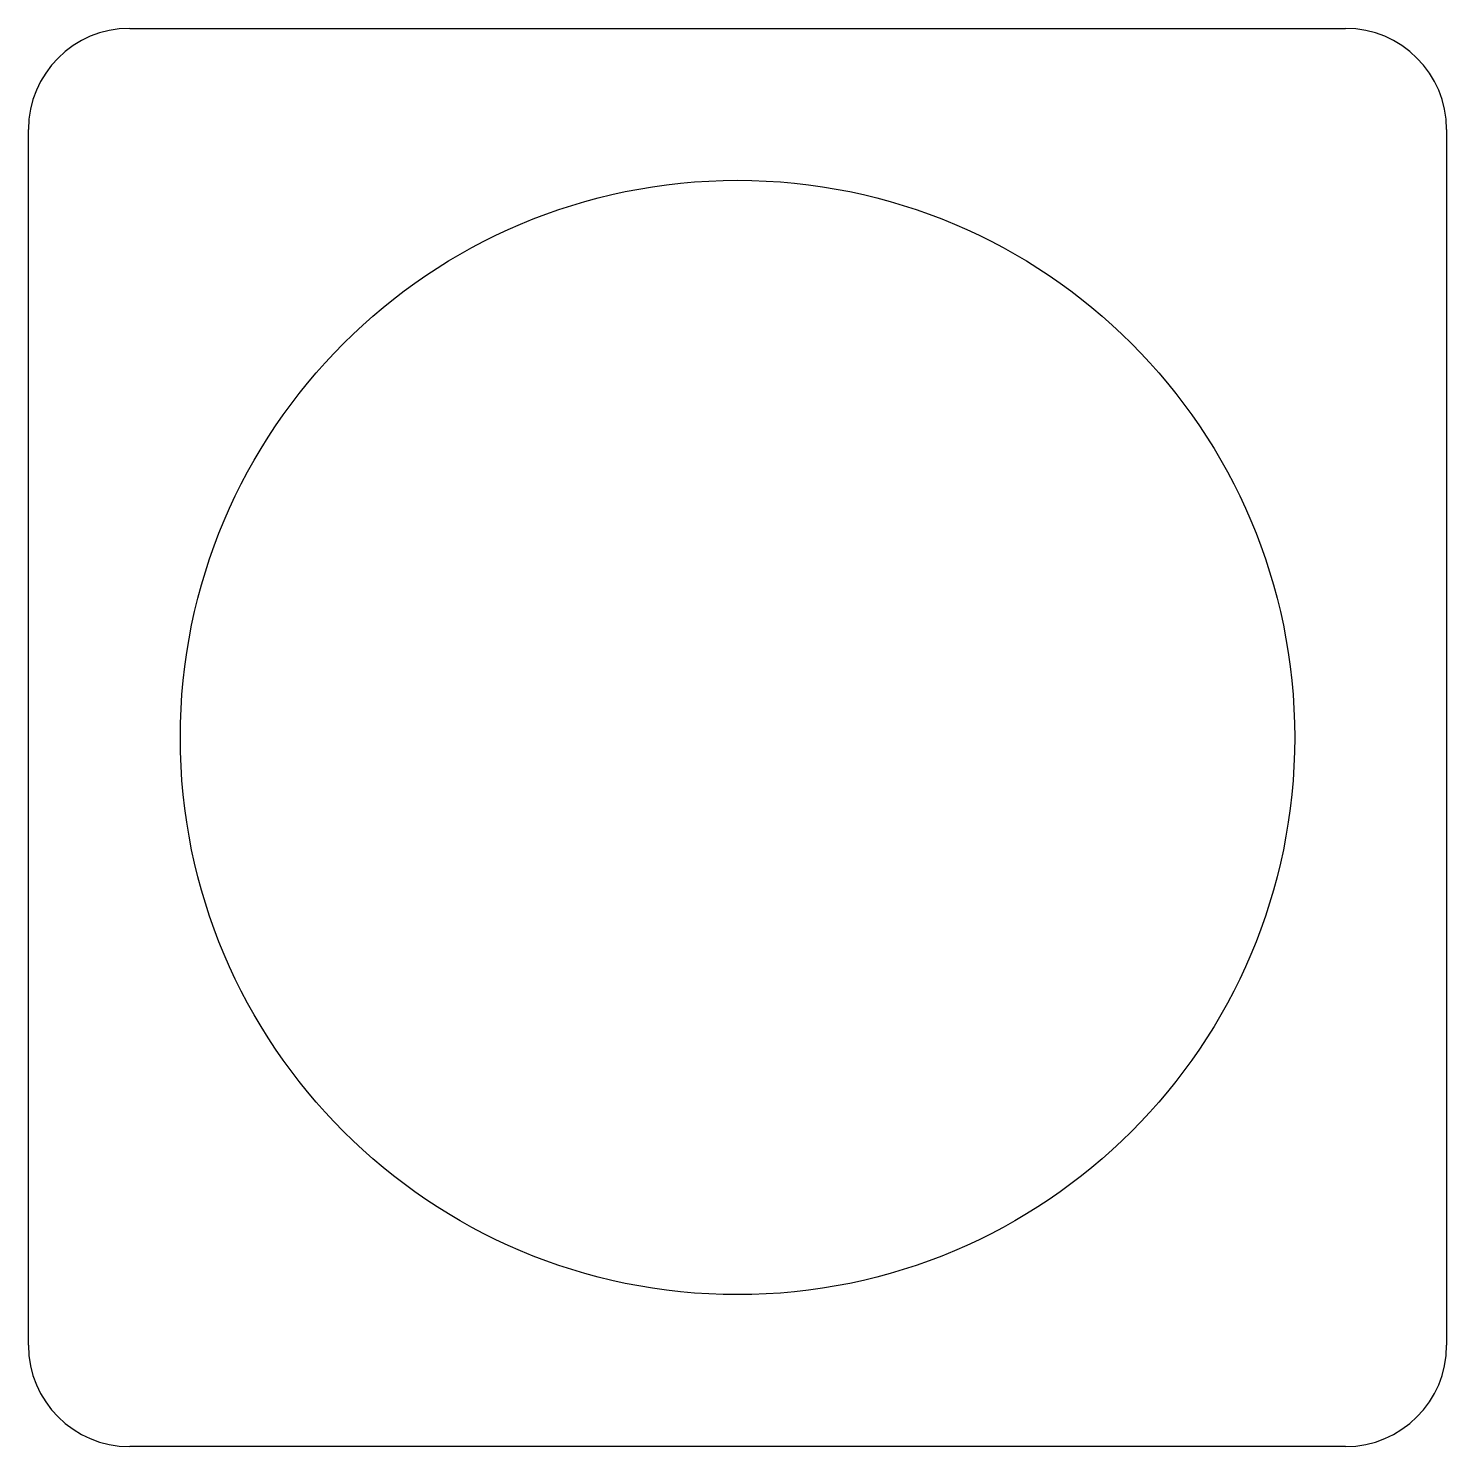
# Model space of a CAD drawing. Extents: x 528.2 to 542.2, y 592 to 606.
import ezdxf

# ---------------------------------------------------------------- set-up
doc = ezdxf.new("R2010")
doc.units = 0
doc.layers.get('0').update_dxf_attribs({"linetype": 'CONTINUOUS'})

msp = doc.modelspace()

# ---------------------------------------------------------------- linework, layer by layer
for p, q in [((529.228, 606), (541.228, 606)), ((528.228, 593), (528.228, 605)), ((542.228, 605), (542.228, 593)), ((541.228, 592), (529.228, 592))]:
    msp.add_line(p, q)
msp.add_circle((535.228, 599), 5.5)
for centre, start, end in [((529.228, 605), 90, 180), ((541.228, 605), 0, 90), ((529.228, 593), 180, 270), ((541.228, 593), 270, 0)]:
    msp.add_arc(centre, 1, start, end)

doc.saveas('drawing.dxf')
